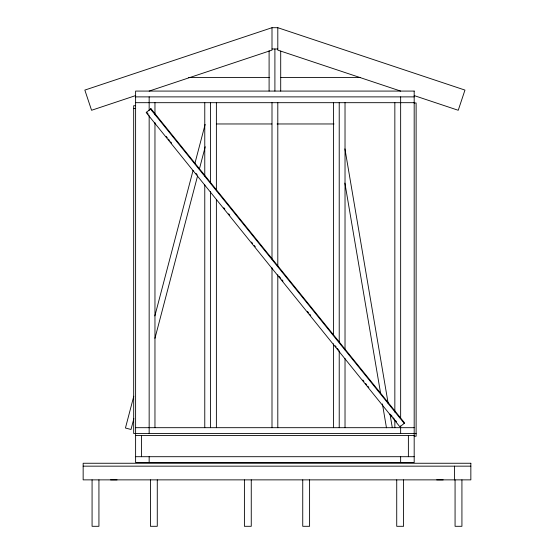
<?xml version="1.0" encoding="UTF-8"?>
<svg xmlns="http://www.w3.org/2000/svg" width="554" height="554" viewBox="0 0 554 554"><rect width="100%" height="100%" fill="white"/><g stroke="black" fill="none" stroke-linecap="round" stroke-linejoin="round"><path stroke-width="0.83" d="M133.784 396.221L125.439 428.013L131.014 429.475L133.867 418.602M154.864 315.918L193.076 170.376M194.828 163.679L205.153 124.366M154.954 338.3L197.549 176.02M199.308 169.33L205.236 146.748M414.184 95.593L458.234 110.274L464.958 90.087L277.803 27.7L272 27.7L84.838 90.087L91.569 110.274L135.612 95.593M149.158 91.078L272 50.13L272 27.7M272 48.981L277.803 48.981M188.388 77.539L269.708 77.539M280.954 77.539L360.55 77.539M135.612 96.881L414.184 96.881M135.612 102.684L414.184 102.684M414.184 102.975L416.123 102.975L416.123 436.227L414.184 436.227M135.612 105.71L133.68 105.71L133.68 433.491L414.184 433.491M133.68 108.487L135.612 108.487M216.621 123.964L271.876 123.964M277.055 123.964L334.041 123.964M135.612 427.688L414.184 427.688M414.184 433.623L416.123 433.623M135.612 435.423L414.184 435.423M135.612 456.704L414.184 456.704M83.155 466.156L470.845 466.156M110.585 479.875L117.06 479.868M436.704 479.868L443.179 479.875M400.646 91.078L277.803 50.13L277.803 27.7M150.494 109.055L404.212 423.381M146.644 112.164L148.271 114.186M166.2 136.395L167.287 137.745M168.374 139.089L169.462 140.432M170.549 141.782L171.636 143.126M196.081 173.416L197.169 174.759M223.788 207.743L224.876 209.087M228.677 213.802L229.765 215.146M251.495 242.07L252.582 243.414M254.21 245.436L255.297 246.779M279.202 276.398L280.836 278.413M281.924 279.763L283.004 281.107M307.456 311.396L308.543 312.74M309.631 314.083L310.718 315.434M335.163 345.724L336.25 347.067M337.338 348.411L338.425 349.761M362.87 380.044L363.957 381.394M365.585 383.41L366.672 384.76M367.759 386.103L368.846 387.454M391.124 415.043L392.204 416.393M393.292 417.737L394.379 419.087M395.466 420.431L396.553 421.774M344.934 148.874L388.236 403.804M389.974 414.039L392.294 427.681M344.9 183.09L380.674 393.686M382.412 403.921L386.463 427.792M461.925 479.868L461.925 526.3L455.069 526.3L455.069 479.868M454.585 466.156L454.585 479.868M408.381 435.423L408.381 456.704M403.582 479.868L403.582 526.3L396.726 526.3L396.726 479.868M400.646 96.881L400.646 418.18M400.646 425.957L400.646 433.491M400.646 456.704L400.646 462.507M394.843 102.684L394.843 412.128M394.843 419.911L394.843 427.688M345.024 102.684L345.024 349.893M345.024 358.535L345.024 427.688M339.221 102.684L339.221 342.116M339.221 350.758L339.221 427.688M333.418 102.684L333.418 335.198M333.418 343.75L333.418 427.688M309.596 479.868L309.596 526.3L302.74 526.3L302.74 479.868M280.705 51.1L280.705 91.078M277.803 102.684L277.803 266.052M277.803 274.694L277.803 427.688M274.902 48.981L274.902 91.078M272 102.684L272 259.133M272 267.783L272 427.688M269.099 50.698L269.099 91.078M251.26 479.868L251.26 526.3L244.404 526.3L244.404 479.868M216.379 102.684L216.379 190.853M216.379 199.495L216.379 427.688M210.575 102.684L210.575 183.069M210.575 191.462L210.575 427.688M204.772 102.684L204.772 176.158M204.772 184.801L204.772 427.688M157.274 479.868L157.274 526.3L150.418 526.3L150.418 479.868M154.961 102.684L154.961 114.789M154.961 122.566L154.961 427.688M149.158 96.881L149.158 110.468M149.158 115.654L149.158 433.491M149.158 456.704L149.158 462.507M141.415 435.423L141.415 456.704M98.931 479.868L98.931 526.3L92.075 526.3L92.075 479.868M150.951 108.688L146.187 112.531L399.905 426.857L404.662 423.014L150.951 108.688M414.184 91.078L135.612 91.078L135.612 462.507L414.184 462.507L414.184 91.078M470.845 463.255L83.155 463.255L83.155 479.868L470.845 479.868L470.845 463.255"/></g></svg>
